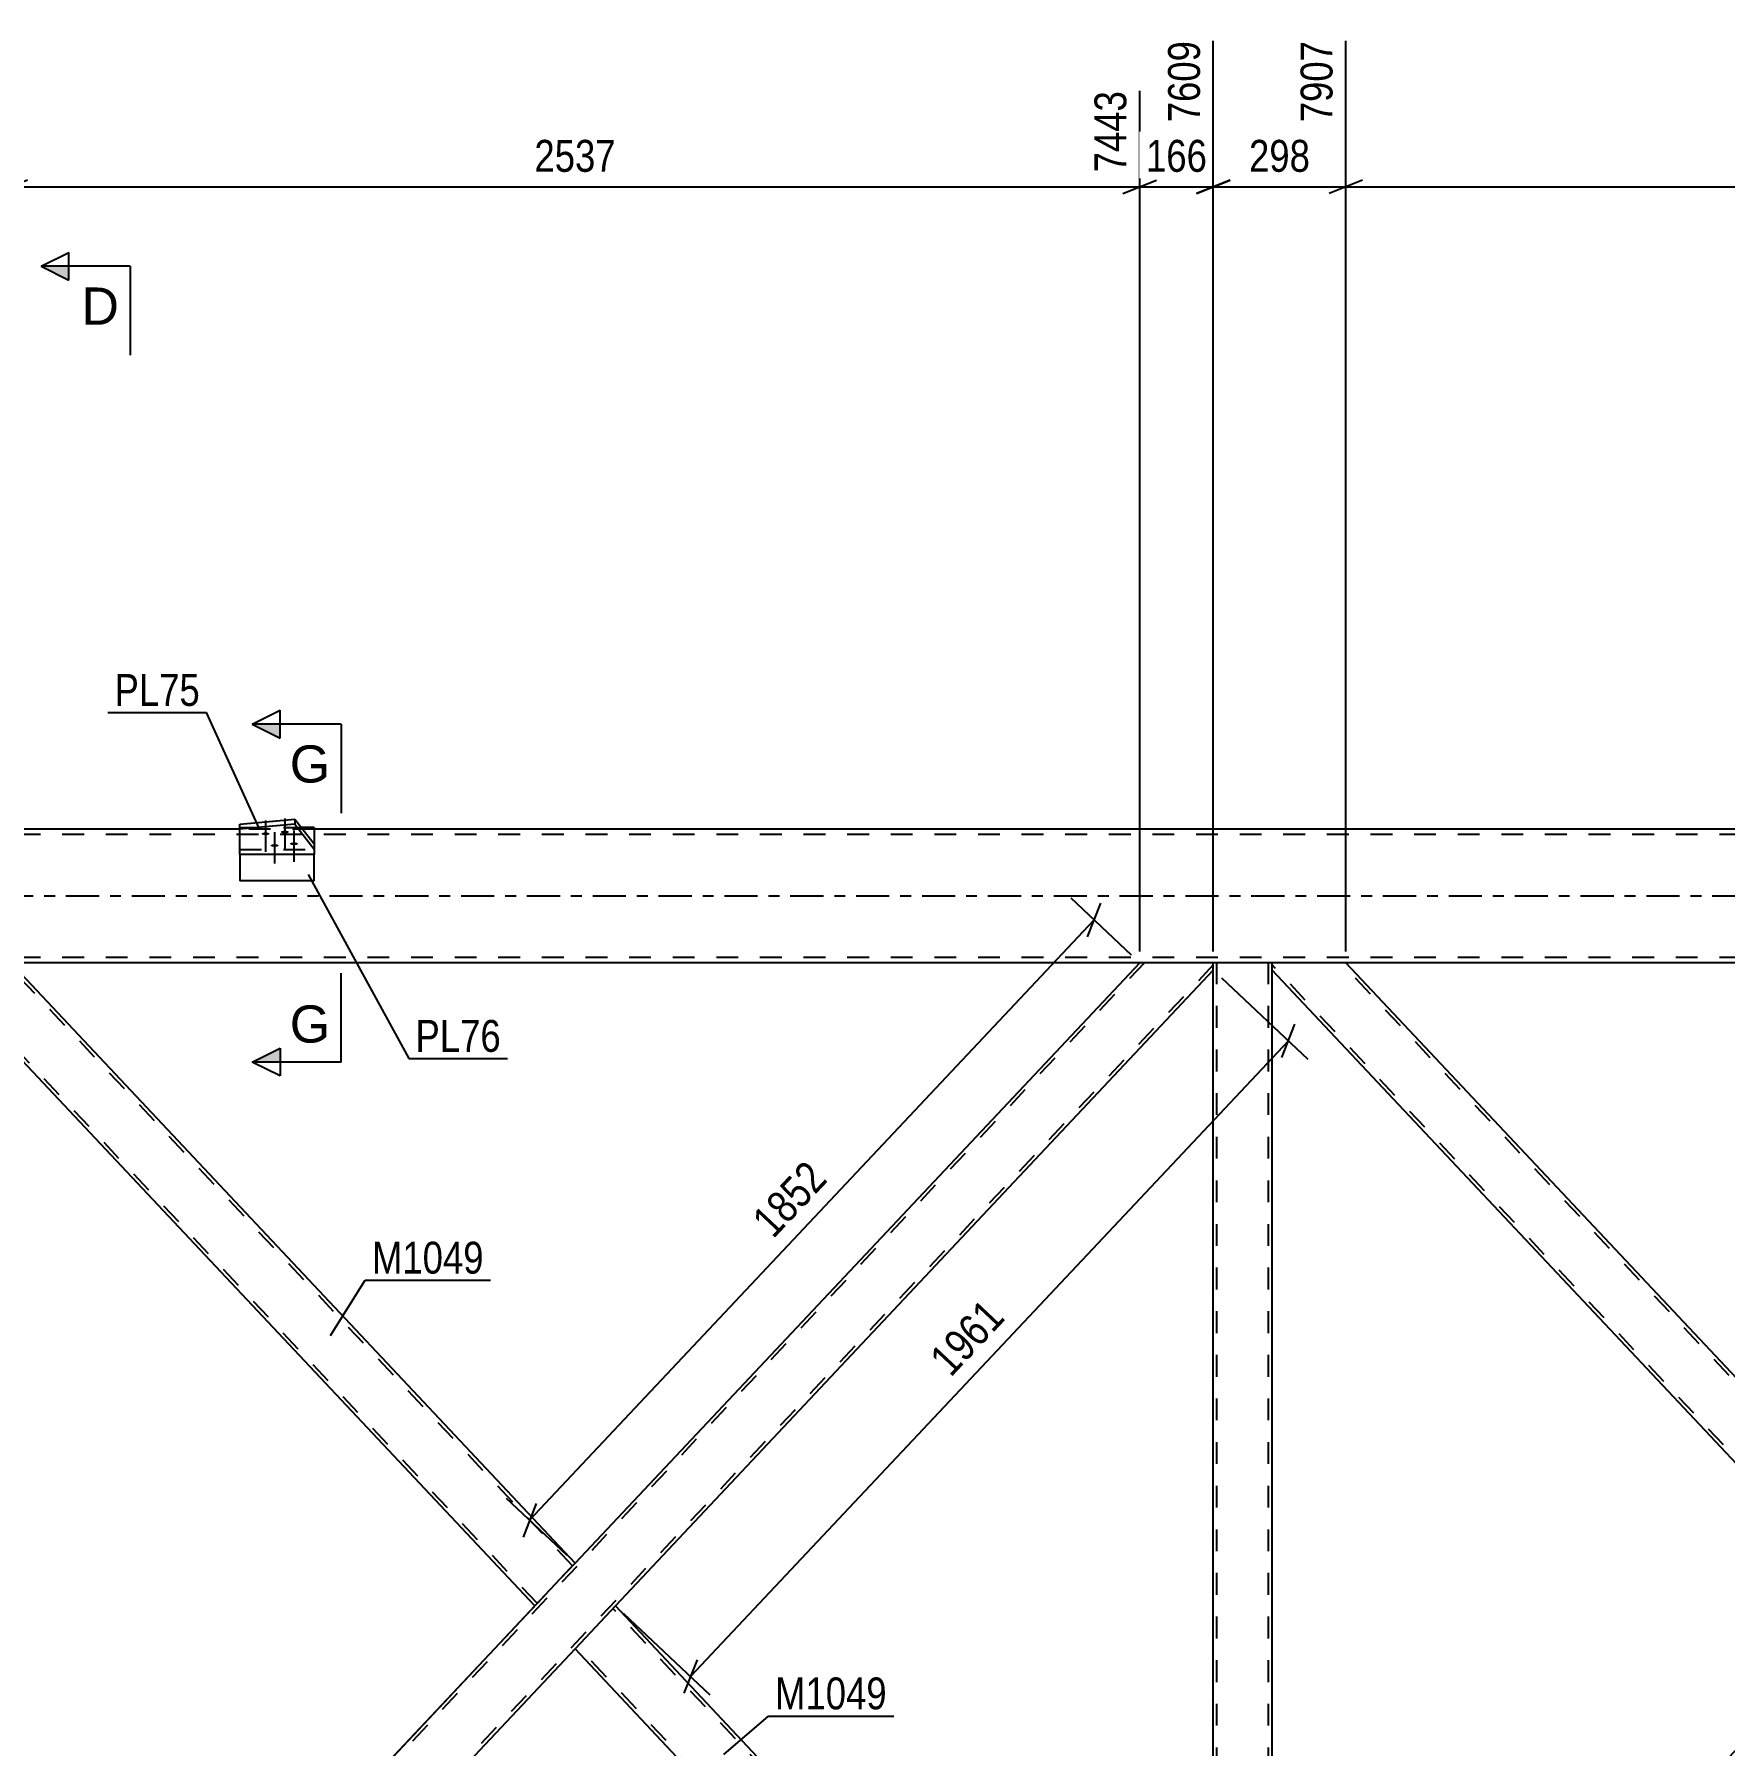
# Model space of a CAD drawing. Header units: millimetres. Extents: x -147 to 1042, y -583 to 258.
# Drawn here: x 190.8 to 342.7, y -76.4 to 77.4 of the extents above; entities that cross this region are included whole.
import ezdxf

# ---------------------------------------------------------------- set-up
doc = ezdxf.new("R2010")
doc.units = ezdxf.units.MM
doc.linetypes.add('DXK_LINE_DOT2', pattern=[3.9198, 1.9599, -1.9599])
doc.linetypes.add('DXK_LINE_DOT3', pattern=[5.9187, 2.979, -0.9799, 0.9799, -0.9799])
doc.styles.add('Arial', font='arial.ttf', dxfattribs={"height": 0.2})
doc.styles.add('Arial Narrow', font='ARIALN.TTF', dxfattribs={"height": 0.2})

# ---------------------------------------------------------------- blocks, each defined once
blk = doc.blocks.new('Part-335478933-4268 - 4163')
at = {"color": 2, "linetype": 'Continuous'}
for p, q in [((302.04, -6.66), (302.04, -6)), ((359.45, -60), (308.67, -6)), ((355.83, -63.85), (302.04, -6.66)), ((359.01, -60.46), (355.83, -63.85)), ((359.45, -60), (359.01, -60.46))]:
    blk.add_line(p, q, dxfattribs=at)
at = {"color": 7, "linetype": 'DXK_LINE_DOT2'}
for p, q in [((308.67, -6), (302.04, -6)), ((359.23, -60.23), (308.23, -6)), ((356.05, -63.62), (302.04, -6.19)), ((359.42, -60.03), (359.01, -60.46)), ((356.05, -63.62), (356.06, -63.6))]:
    blk.add_line(p, q, dxfattribs=at)
blk = doc.blocks.new('Part-335478933-4243 - 4163')
at = {"color": 7, "linetype": 'DXK_LINE_DOT2'}
for p, q in [((290.57, -6), (182.05, -121.39)), ((296.76, -6), (290.14, -6)), ((296.76, -6.2), (188.23, -121.6)), ((239.39, -59.95), (235.77, -63.81)), ((243.02, -63.81), (239.39, -67.66)), ((182.85, -120.08), (182.05, -120.93)), ((182.05, -121.6), (182.05, -120.93)), ((188.67, -121.6), (182.05, -121.6))]:
    blk.add_line(p, q, dxfattribs=at)
at = {"color": 2, "linetype": 'Continuous'}
for p, q in [((290.14, -6), (239.39, -59.95)), ((296.76, -6.66), (296.76, -6)), ((296.76, -6.66), (243.02, -63.81)), ((235.77, -63.81), (182.85, -120.08)), ((239.39, -67.66), (188.67, -121.6))]:
    blk.add_line(p, q, dxfattribs=at)
blk = doc.blocks.new('Part-335478933-4308 - 4163')
at = {"color": 7, "linetype": 'DXK_LINE_DOT2'}
for p, q in [((302.04, -6), (296.76, -6)), ((296.76, -6.66), (296.76, -6)), ((297.08, -121.6), (297.08, -6)), ((301.72, -121.6), (301.72, -6)), ((302.04, -6.66), (302.04, -6)), ((296.76, -121.6), (296.76, -120.96)), ((302.04, -121.6), (302.04, -121.14)), ((302.04, -121.6), (296.76, -121.6))]:
    blk.add_line(p, q, dxfattribs=at)
at = {"color": 2, "linetype": 'Continuous'}
for p, q in [((296.76, -120.96), (296.76, -6.66)), ((302.04, -121.14), (302.04, -6.66))]:
    blk.add_line(p, q, dxfattribs=at)
blk = doc.blocks.new('Part-335478933-4248 - 4163')
at = {"color": 2, "linetype": 'Continuous'}
for p, q in [((182.04, -6.66), (182.04, -6)), ((239.39, -59.95), (188.67, -6)), ((235.77, -63.81), (182.04, -6.66)), ((239.39, -59.95), (238.96, -60.42)), ((238.96, -60.42), (235.77, -63.81))]:
    blk.add_line(p, q, dxfattribs=at)
at = {"color": 7, "linetype": 'DXK_LINE_DOT2'}
for p, q in [((188.67, -6), (182.04, -6)), ((239.17, -60.19), (188.23, -6)), ((235.99, -63.57), (182.04, -6.19)), ((239.36, -59.99), (238.96, -60.42)), ((235.99, -63.57), (236.01, -63.56))]:
    blk.add_line(p, q, dxfattribs=at)
blk = doc.blocks.new('Part-335478933-4253 - 4163')
at = {"color": 7, "linetype": 'DXK_LINE_DOT2'}
for p, q in [((410.59, -6), (302.05, -121.6)), ((416.76, -6), (410.15, -6)), ((416.76, -6.2), (308.41, -121.6)), ((359.45, -60), (355.83, -63.85)), ((363.07, -63.85), (359.45, -67.71)), ((308.85, -121.6), (302.04, -121.6))]:
    blk.add_line(p, q, dxfattribs=at)
at = {"color": 2, "linetype": 'Continuous'}
for p, q in [((410.15, -6), (359.45, -60)), ((416.76, -6.67), (416.76, -6)), ((416.76, -6.67), (363.07, -63.85)), ((355.83, -63.85), (302.04, -121.14)), ((359.45, -67.71), (308.85, -121.6)), ((302.04, -121.6), (302.04, -121.14))]:
    blk.add_line(p, q, dxfattribs=at)
blk = doc.blocks.new('Part-335478933-4363 - 4163')
at = {"color": 2, "linetype": 'Continuous'}
for p, q in [((243.02, -63.81), (239.39, -67.66)), ((296.76, -120.96), (243.02, -63.81)), ((290.11, -121.6), (239.39, -67.66)), ((296.76, -121.6), (296.76, -120.96))]:
    blk.add_line(p, q, dxfattribs=at)
at = {"color": 7, "linetype": 'DXK_LINE_DOT2'}
for p, q in [((296.76, -121.43), (242.8, -64.04)), ((239.61, -67.43), (239.63, -67.41)), ((290.55, -121.6), (239.61, -67.43)), ((296.76, -121.6), (290.11, -121.6)), ((296.76, -121.57), (296.76, -121.54)), ((296.76, -121.6), (296.76, -121.57))]:
    blk.add_line(p, q, dxfattribs=at)
blk = doc.blocks.new('Part-335478933-4415 - 4163')
at = {"color": 7, "linetype": 'DXK_LINE_DOT2'}
for p, q in [((209.26, 3.72), (209.26, 6.16)), ((209.26, 6.16), (214.79, 6.16)), ((215.95, 4.67), (215.95, 3.72))]:
    blk.add_line(p, q, dxfattribs=at)
at = {"color": 2, "linetype": 'Continuous'}
for p, q in [((215.95, 6.16), (214.79, 6.16)), ((215.95, 6.16), (215.95, 4.67)), ((209.26, 3.72), (209.26, 1.36)), ((215.95, 1.36), (215.95, 3.72)), ((215.95, 1.36), (209.26, 1.36))]:
    blk.add_line(p, q, dxfattribs=at)
blk = doc.blocks.new('Part-335478933-4478 - 4163')
at = {"color": 7, "linetype": 'DXK_LINE_DOT2'}
for p, q in [((548.04, 5.52), (-7.6, 5.52)), ((215.95, 6), (209.26, 6)), ((548.04, -5.52), (-7.6, -5.52))]:
    blk.add_line(p, q, dxfattribs=at)
at = {"color": 2, "linetype": 'Continuous'}
for p, q in [((209.26, 6), (185.91, 6)), ((382.88, 6), (215.95, 6)), ((421.8, -6), (-7.6, -6))]:
    blk.add_line(p, q, dxfattribs=at)
at = {"color": 7, "linetype": 'DXK_LINE_DOT3'}
blk.add_line((-7.6, 0), (548.04, 0), dxfattribs=at)
blk = doc.blocks.new('Part-335478933-4504 - 4163')
at = {"color": 2, "linetype": 'Continuous'}
for p, q in [((209.26, 6.46), (214.2, 6.91)), ((209.26, 3.72), (209.26, 6.46)), ((214.2, 6.46), (209.26, 6.01)), ((214.2, 6.91), (215.95, 4.67)), ((214.2, 6.91), (214.2, 6.46)), ((214.2, 6.46), (215.95, 4.21)), ((215.95, 4.67), (215.95, 3.72)), ((215.95, 3.72), (209.26, 3.72))]:
    blk.add_line(p, q, dxfattribs=at)
at = {"color": 7, "linetype": 'DXK_LINE_DOT2'}
blk.add_line((209.26, 4.17), (215.95, 4.17), dxfattribs=at)
blk = doc.blocks.new('Bolt-335478933-4512 - 4163')
at = {"linetype": 'Continuous'}
for points in [[(211.57, 5.71), (211.64, 5.71), (211.71, 5.7), (211.78, 5.69), (211.83, 5.67), (211.88, 5.65), (211.91, 5.62), (211.93, 5.6), (211.93, 5.57), (211.91, 5.55), (211.88, 5.52), (211.83, 5.5), (211.78, 5.49), (211.71, 5.47), (211.64, 5.47), (211.57, 5.46), (211.49, 5.47), (211.42, 5.47), (211.36, 5.49), (211.3, 5.5), (211.26, 5.52), (211.22, 5.55), (211.21, 5.57), (211.21, 5.6), (211.22, 5.62), (211.26, 5.65), (211.3, 5.67), (211.36, 5.69), (211.42, 5.7), (211.49, 5.71)], [(212.39, 4.65), (212.46, 4.65), (212.54, 4.64), (212.6, 4.63), (212.66, 4.61), (212.7, 4.59), (212.73, 4.57), (212.75, 4.54), (212.75, 4.52), (212.73, 4.49), (212.7, 4.47), (212.66, 4.45), (212.6, 4.43), (212.54, 4.42), (212.46, 4.41), (212.39, 4.4), (212.32, 4.41), (212.24, 4.42), (212.18, 4.43), (212.12, 4.45), (212.08, 4.47), (212.05, 4.49), (212.03, 4.52), (212.03, 4.54), (212.05, 4.57), (212.08, 4.59), (212.12, 4.61), (212.18, 4.63), (212.24, 4.64), (212.32, 4.65)], [(213.31, 5.87), (213.38, 5.86), (213.45, 5.86), (213.52, 5.84), (213.57, 5.83), (213.62, 5.81), (213.65, 5.78), (213.66, 5.76), (213.66, 5.73), (213.65, 5.71), (213.62, 5.68), (213.57, 5.66), (213.52, 5.64), (213.45, 5.63), (213.38, 5.62), (213.31, 5.62), (213.23, 5.62), (213.16, 5.63), (213.1, 5.64), (213.04, 5.66), (212.99, 5.68), (212.96, 5.71), (212.95, 5.73), (212.95, 5.76), (212.96, 5.78), (212.99, 5.81), (213.04, 5.83), (213.1, 5.84), (213.16, 5.86), (213.23, 5.86)], [(214.13, 4.81), (214.2, 4.81), (214.28, 4.8), (214.34, 4.79), (214.4, 4.77), (214.44, 4.75), (214.47, 4.72), (214.49, 4.7), (214.49, 4.67), (214.47, 4.65), (214.44, 4.62), (214.4, 4.6), (214.34, 4.59), (214.28, 4.57), (214.2, 4.57), (214.13, 4.56), (214.05, 4.57), (213.98, 4.57), (213.92, 4.59), (213.86, 4.6), (213.82, 4.62), (213.79, 4.65), (213.77, 4.67), (213.77, 4.7), (213.79, 4.72), (213.82, 4.75), (213.86, 4.77), (213.92, 4.79), (213.98, 4.8), (214.05, 4.81)]]:
    blk.add_hatch(color=1, dxfattribs=at).paths.add_polyline_path(points)
at = {"color": 1, "linetype": 'Continuous'}
for p, q in [((211.57, 6.79), (211.57, 3.97)), ((213.31, 6.95), (213.31, 4.13)), ((212.39, 5.73), (212.39, 2.91)), ((214.13, 5.89), (214.13, 3.07))]:
    blk.add_line(p, q, dxfattribs=at)
blk = doc.blocks.new('StraightDimension-335478933-5565 - 4163')
at = {"color": 7, "linetype": 'Continuous'}
for p, q in [((308.67, -5), (308.67, 76.84)), ((410.15, -5), (410.15, 74.17)), ((310.17, 64.33), (307.17, 63.13)), ((308.67, 63.73), (410.15, 63.73)), ((408.65, 63.13), (411.65, 64.33))]:
    blk.add_line(p, q, dxfattribs=at)
at = {"color": 0, "linetype": 'Continuous'}
blk.add_wipeout([(409.55, 74.77), (405.35, 74.77), (405.35, 64.43), (409.55, 64.43)], dxfattribs=at)
at = {"color": 0}
blk.add_wipeout([(363.66, 64.48), (363.66, 68.68), (355.15, 68.68), (355.15, 64.48)], dxfattribs=at)
at = {"color": 3, "linetype": 'Continuous', "style": 'Arial Narrow'}
blk.add_text('10444', height=2.863, rotation=90.0002, dxfattribs=at).set_placement((408.95, 65.03))
at = {"color": 3, "style": 'Arial Narrow'}
blk.add_text('2537', height=2.863, dxfattribs=at).set_placement((355.75, 65.08))
blk = doc.blocks.new('StraightDimension-335478933-5284 - 4163')
at = {"color": 7, "linetype": 'Continuous'}
for p, q in [((289.41, -5.31), (283.98, -0.21)), ((285.46, -3.66), (286.64, -0.66)), ((235.31, -56.11), (286.05, -2.16)), ((238.67, -59.27), (233.24, -54.16)), ((235.9, -54.61), (234.72, -57.62))]:
    blk.add_line(p, q, dxfattribs=at)
at = {"color": 0}
blk.add_wipeout([(263.05, -25.52), (259.99, -22.64), (254.16, -28.85), (257.22, -31.72)], dxfattribs=at)
at = {"color": 3, "style": 'Arial Narrow'}
blk.add_text('1852', height=2.863, rotation=46.7591, dxfattribs=at).set_placement((257.19, -30.88))
blk = doc.blocks.new('StraightDimension-335478933-5305 - 4163')
at = {"color": 7, "linetype": 'Continuous'}
for p, q in [((297.49, -7.35), (305.26, -14.66)), ((302.92, -14.52), (304.1, -11.51)), ((249.77, -70.16), (303.51, -13.01)), ((243.75, -64.49), (251.52, -71.8)), ((250.36, -68.65), (249.18, -71.66))]:
    blk.add_line(p, q, dxfattribs=at)
at = {"color": 0}
blk.add_wipeout([(279.01, -37.97), (275.95, -35.09), (270.12, -41.3), (273.18, -44.17)], dxfattribs=at)
at = {"color": 3, "style": 'Arial Narrow'}
blk.add_text('1961', height=2.863, rotation=46.7591, dxfattribs=at).set_placement((273.15, -43.32))
blk = doc.blocks.new('AngleDimension-335478933-5374 - 4163')
at = {"color": 7, "linetype": 'Continuous'}
for p, q in [((236.91, -62.6), (217.19, -83.56)), ((206.09, -83.56), (217.19, -83.56)), ((206.09, -95.37), (217.19, -83.56)), ((206.09, -95.37), (206.09, -83.56))]:
    blk.add_line(p, q, dxfattribs=at)
at = {"color": 0}
for points in [[(214.46, -82.66), (214.46, -78.46), (208.82, -78.46), (208.82, -82.66)], [(205.19, -85.53), (200.99, -85.53), (200.99, -93.4), (205.19, -93.4)]]:
    blk.add_wipeout(points, dxfattribs=at)
at = {"color": 3, "style": 'Arial'}
blk.add_text('94', height=2.865, dxfattribs=at).set_placement((209.42, -82.06))
blk.add_text('100', height=2.865, rotation=90.0002, dxfattribs=at).set_placement((204.59, -92.8))
blk = doc.blocks.new('StraightDimension-335478933-5532 - 4163')
at = {"color": 7, "linetype": 'Continuous'}
for p, q in [((188.67, -5), (188.67, 76.84)), ((290.14, -5), (290.14, 72.34)), ((190.17, 64.33), (187.17, 63.13)), ((188.67, 63.73), (290.14, 63.73)), ((288.64, 63.13), (291.64, 64.33))]:
    blk.add_line(p, q, dxfattribs=at)
at = {"color": 0, "linetype": 'Continuous'}
blk.add_wipeout([(289.54, 72.94), (285.34, 72.94), (285.34, 64.43), (289.54, 64.43)], dxfattribs=at)
at = {"color": 0}
blk.add_wipeout([(243.66, 64.48), (243.66, 68.68), (235.14, 68.68), (235.14, 64.48)], dxfattribs=at)
at = {"color": 3, "linetype": 'Continuous', "style": 'Arial Narrow'}
blk.add_text('7443', height=2.863, rotation=90.0002, dxfattribs=at).set_placement((288.94, 65.03))
at = {"color": 3, "style": 'Arial Narrow'}
blk.add_text('2537', height=2.863, dxfattribs=at).set_placement((235.74, 65.08))
blk = doc.blocks.new('StraightDimension-335478933-5545 - 4163')
at = {"color": 7, "linetype": 'Continuous'}
for p, q in [((296.76, -5), (296.76, 76.84)), ((290.14, -5), (290.14, 72.34)), ((288.64, 63.13), (291.64, 64.33)), ((290.14, 63.73), (296.76, 63.73)), ((298.26, 64.33), (295.26, 63.13))]:
    blk.add_line(p, q, dxfattribs=at)
at = {"color": 0}
blk.add_wipeout([(296.79, 64.48), (296.79, 68.68), (290.11, 68.68), (290.11, 64.48)], dxfattribs=at)
at = {"color": 3, "style": 'Arial Narrow'}
blk.add_text('166', height=2.863, dxfattribs=at).set_placement((290.71, 65.08))
at = {"color": 0, "linetype": 'Continuous'}
blk.add_wipeout([(296.16, 77.44), (291.96, 77.44), (291.96, 68.93), (296.16, 68.93)], dxfattribs=at)
at = {"color": 3, "linetype": 'Continuous', "style": 'Arial Narrow'}
blk.add_text('7609', height=2.863, rotation=90.0002, dxfattribs=at).set_placement((295.56, 69.53))
blk = doc.blocks.new('StraightDimension-335478933-5555 - 4163')
at = {"color": 7, "linetype": 'Continuous'}
for p, q in [((296.76, -5), (296.76, 76.84)), ((308.67, -5), (308.67, 76.84)), ((295.26, 63.13), (298.26, 64.33)), ((296.76, 63.73), (308.67, 63.73)), ((310.17, 64.33), (307.17, 63.13))]:
    blk.add_line(p, q, dxfattribs=at)
at = {"color": 0}
blk.add_wipeout([(306.06, 64.48), (306.06, 68.68), (299.37, 68.68), (299.37, 64.48)], dxfattribs=at)
at = {"color": 3, "style": 'Arial Narrow'}
blk.add_text('298', height=2.863, dxfattribs=at).set_placement((299.97, 65.08))
at = {"color": 0, "linetype": 'Continuous'}
blk.add_wipeout([(308.07, 77.44), (303.87, 77.44), (303.87, 68.93), (308.07, 68.93)], dxfattribs=at)
at = {"color": 3, "linetype": 'Continuous', "style": 'Arial Narrow'}
blk.add_text('7907', height=2.863, rotation=90.0002, dxfattribs=at).set_placement((307.47, 69.53))
blk = doc.blocks.new('Mark-335478933-4244 - 4163')
at = {"color": 0}
blk.add_wipeout([(231.19, -33.94), (231.19, -30.94), (221.14, -30.94), (221.14, -33.94)], dxfattribs=at)
blk.add_wipeout([(231.19, -33.94), (231.19, -30.94), (221.14, -30.94), (221.14, -33.94)], dxfattribs=at)
at = {"color": 30, "linetype": 'Continuous'}
for p, q in [((217.42, -39.49), (220.54, -34.54)), ((220.54, -34.54), (231.79, -34.54))]:
    blk.add_line(p, q, dxfattribs=at)
at = {"color": 3, "style": 'Arial Narrow'}
blk.add_text('M1049', height=2.863, dxfattribs=at).set_placement((221.14, -33.94))
blk = doc.blocks.new('Mark-335478933-4359 - 4163')
at = {"color": 0}
blk.add_wipeout([(267.43, -73.1), (267.43, -70.1), (257.37, -70.1), (257.37, -73.1)], dxfattribs=at)
blk.add_wipeout([(267.43, -73.1), (267.43, -70.1), (257.37, -70.1), (257.37, -73.1)], dxfattribs=at)
at = {"color": 30, "linetype": 'Continuous'}
for p, q in [((252.77, -77.16), (256.77, -73.7)), ((256.77, -73.7), (268.03, -73.7))]:
    blk.add_line(p, q, dxfattribs=at)
at = {"color": 3, "style": 'Arial Narrow'}
blk.add_text('M1049', height=2.863, dxfattribs=at).set_placement((257.37, -73.1))
blk = doc.blocks.new('Mark-335478933-4411 - 4163')
at = {"color": 0}
blk.add_wipeout([(232.73, -14.01), (232.73, -11.01), (225.05, -11.01), (225.05, -14.01)], dxfattribs=at)
blk.add_wipeout([(232.73, -14.01), (232.73, -11.01), (225.05, -11.01), (225.05, -14.01)], dxfattribs=at)
at = {"color": 30, "linetype": 'Continuous'}
for p, q in [((215.39, 1.92), (224.45, -14.61)), ((224.45, -14.61), (233.33, -14.61))]:
    blk.add_line(p, q, dxfattribs=at)
at = {"color": 3, "style": 'Arial Narrow'}
blk.add_text('PL76', height=2.863, dxfattribs=at).set_placement((225.05, -14.01))
blk = doc.blocks.new('Mark-335478933-4500 - 4163')
at = {"color": 0}
blk.add_wipeout([(205.67, 17.08), (205.67, 20.08), (198, 20.08), (198, 17.08)], dxfattribs=at)
blk.add_wipeout([(205.67, 17.08), (205.67, 20.08), (198, 20.08), (198, 17.08)], dxfattribs=at)
at = {"color": 30, "linetype": 'Continuous'}
for p in [(197.4, 16.48), (210.99, 6.08)]:
    blk.add_line(p, (206.27, 16.48), dxfattribs=at)
at = {"color": 3, "style": 'Arial Narrow'}
blk.add_text('PL75', height=2.863, dxfattribs=at).set_placement((198, 17.08))
blk = doc.blocks.new('SectionMark-335478933-5683 - 4163')
at = {"linetype": 'Continuous'}
blk.add_hatch(color=6, dxfattribs=at).paths.add_polyline_path([(193.9, 56.59), (193.9, 55.34), (191.4, 56.59)])
at = {"color": 6, "linetype": 'Continuous'}
for p, q in [((191.4, 56.59), (193.9, 57.84)), ((193.9, 55.34), (193.9, 57.84)), ((199.4, 56.59), (191.4, 56.59)), ((191.4, 56.59), (193.9, 55.34)), ((199.4, 56.59), (199.4, 48.59))]:
    blk.add_line(p, q, dxfattribs=at)
at = {"color": 0, "linetype": 'Continuous'}
blk.add_wipeout([(198.4, 51.34), (198.4, 54.84), (195.03, 54.84), (195.03, 51.34)], dxfattribs=at)
at = {"color": 3, "linetype": 'Continuous', "style": 'Arial'}
blk.add_text('D', height=3.34, dxfattribs=at).set_placement((195.03, 51.34))
blk = doc.blocks.new('SectionMark-335478933-5695 - 4163')
at = {"linetype": 'Continuous'}
for points in [[(212.88, 15.44), (212.88, 14.19), (210.38, 15.44)], [(212.88, -13.68), (212.88, -14.93), (210.38, -14.93)]]:
    blk.add_hatch(color=6, dxfattribs=at).paths.add_polyline_path(points)
at = {"color": 6, "linetype": 'Continuous'}
for p, q in [((210.38, 15.44), (212.88, 16.69)), ((218.38, 15.44), (210.38, 15.44)), ((210.38, 15.44), (212.88, 14.19)), ((212.88, 14.19), (212.88, 16.69)), ((218.38, 15.44), (218.38, 7.44)), ((218.38, -14.93), (218.38, -6.93)), ((210.38, -14.93), (212.88, -13.68)), ((212.88, -13.68), (212.88, -16.18)), ((218.38, -14.93), (210.38, -14.93)), ((212.88, -16.18), (210.38, -14.93))]:
    blk.add_line(p, q, dxfattribs=at)
at = {"color": 0, "linetype": 'Continuous'}
for points in [[(217.38, 10.19), (217.38, 13.69), (213.75, 13.69), (213.75, 10.19)], [(217.38, -13.18), (217.38, -9.68), (213.75, -9.68), (213.75, -13.18)]]:
    blk.add_wipeout(points, dxfattribs=at)
at = {"color": 3, "linetype": 'Continuous', "style": 'Arial'}
for p in [(213.75, 10.19), (213.75, -13.18)]:
    blk.add_text('G', height=3.34, dxfattribs=at).set_placement(p)

msp = doc.modelspace()

# ---------------------------------------------------------------- block references
for name in ['Part-335478933-4478 - 4163', 'Part-335478933-4504 - 4163', 'Part-335478933-4415 - 4163', 'Bolt-335478933-4512 - 4163', 'Part-335478933-4248 - 4163', 'Part-335478933-4243 - 4163', 'Part-335478933-4308 - 4163', 'Part-335478933-4268 - 4163', 'Part-335478933-4253 - 4163', 'Part-335478933-4363 - 4163']:
    msp.add_blockref(name, (0, 0))

# ---------------------------------------------------------------- next in the draw order: block references
for name in ['StraightDimension-335478933-5565 - 4163', 'StraightDimension-335478933-5284 - 4163', 'Mark-335478933-4244 - 4163', 'AngleDimension-335478933-5374 - 4163']:
    msp.add_blockref(name, (0, 0))

# ---------------------------------------------------------------- next in the draw order: block references
for name in ['StraightDimension-335478933-5532 - 4163', 'StraightDimension-335478933-5305 - 4163']:
    msp.add_blockref(name, (0, 0))

# ---------------------------------------------------------------- next in the draw order: block references
for name in ['StraightDimension-335478933-5545 - 4163', 'Mark-335478933-4500 - 4163', 'Mark-335478933-4411 - 4163', 'Mark-335478933-4359 - 4163']:
    msp.add_blockref(name, (0, 0))

# ---------------------------------------------------------------- next in the draw order: block references
for name in ['StraightDimension-335478933-5555 - 4163', 'SectionMark-335478933-5683 - 4163', 'SectionMark-335478933-5695 - 4163']:
    msp.add_blockref(name, (0, 0))

doc.saveas('drawing.dxf')
